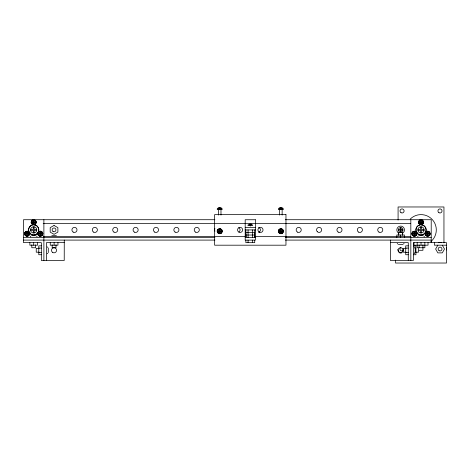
<?xml version="1.0" encoding="UTF-8"?>
<svg xmlns="http://www.w3.org/2000/svg" width="470" height="470" viewBox="0 0 470 470"><rect width="100%" height="100%" fill="white"/><g stroke="black" fill="none" stroke-linecap="round" stroke-linejoin="round"><path stroke-width="0.7" d="M38.511 231.922A2.55 2.55 0 0 1 40.314 231.175L40.972 231.263A2.55 2.55 0 0 1 40.314 236.275L39.656 236.187A2.55 2.55 0 0 1 37.765 233.725L37.853 233.067M425.838 231.922A2.55 2.55 0 0 1 427.641 231.175L428.299 231.263A2.55 2.55 0 0 1 427.641 236.275L426.977 236.187A2.55 2.55 0 0 1 425.091 233.725L425.18 233.067M218.356 231.222L218.403 230.87A1.351 1.351 0 0 1 219.361 229.912L220.06 229.912A1.351 1.351 0 0 1 221.064 231.222L221.018 231.569A1.351 1.351 0 0 1 220.06 232.527L219.361 232.527A1.351 1.351 0 0 1 218.356 231.222L221.064 231.222M279.515 231.222L279.562 230.87A1.351 1.351 0 0 1 280.519 229.912L281.219 229.912A1.351 1.351 0 0 1 282.223 231.222L282.176 231.569A1.351 1.351 0 0 1 281.219 232.527L280.519 232.527A1.351 1.351 0 0 1 279.515 231.222L282.223 231.222M437.846 245.193L435.631 249.035L437.846 252.883L442.288 252.883L444.508 249.035L442.288 245.193M30.274 236.833L30.791 236.21M403.554 243.983L404.071 243.36M417.577 236.833L418.094 236.21M47.147 253.73L47.776 253.213M414.088 253.73L414.71 253.213M218.356 207.605L221.064 207.605M279.515 207.605L282.223 207.605M217.51 208.245L221.911 208.245M278.669 208.245L283.069 208.245M217.24 208.88L222.181 208.88M278.399 208.88L283.339 208.88M217.163 209.52L222.257 209.52M278.316 209.52L283.416 209.52M214.878 219.713L23.5 219.713L23.5 242.643L41.337 242.643L41.337 260.48L64.225 260.48L64.273 240.094M285.331 219.713L431.213 219.713L431.213 242.643M31.143 222.257L36.243 222.257M418.47 222.257L423.564 222.257M43.187 223.409L410.704 223.409M248.936 224.19L251.644 224.19M248.089 224.83L252.49 224.83M247.819 225.465L252.76 225.465M245.193 227.38L255.386 227.38M30.644 229.501L33.294 229.501L33.294 226.857M36.742 229.501L34.093 229.501L34.093 226.857M417.971 229.501L420.615 229.501L420.615 226.857M424.063 229.501L421.42 229.501L421.42 226.857M398.401 229.607L400.364 229.607L400.364 227.645M402.919 229.607L400.957 229.607L400.957 227.645M245.193 229.924L255.386 229.924M398.401 230.2L400.364 230.2L400.364 232.162M402.919 230.2L400.957 230.2L400.957 232.162M30.644 230.306L33.294 230.306L33.294 232.95M36.742 230.306L34.093 230.306L34.093 232.95M417.971 230.306L420.615 230.306L420.615 232.95M424.063 230.306L421.42 230.306L421.42 232.95M245.851 232.474L254.728 232.474M24.522 233.725L29.622 233.725L29.534 233.067M37.765 233.725L42.864 233.725M411.849 233.725L416.949 233.725L416.861 233.067M425.091 233.725L430.185 233.725M245.851 235.024L254.728 235.024M31.419 235.693L36.014 235.693M51.806 235.693L56.4 235.693M418.723 235.693L423.317 235.693M43.187 236.398L246.386 236.398M254.452 236.398L410.704 236.398M23.5 237.55L214.954 237.55M245.193 237.573L255.386 237.573M285.331 237.55L431.213 237.55M23.5 240.094L214.954 240.094M285.331 240.094L431.213 240.094M64.273 242.643L46.436 242.643L46.436 260.48M390.441 242.643L408.277 242.643L408.277 260.48M398.337 244.5L402.931 244.5M446.5 245.193L434.397 245.193L434.397 242.643M41.337 245.851L38.787 245.851L38.787 254.728L41.337 254.728M408.277 245.851L405.728 245.851L405.728 254.728L408.277 254.728M413.371 245.851L415.921 245.851L415.921 254.728L413.371 254.728M38.787 248.072L41.337 248.072M405.728 248.072L408.277 248.072M414.646 248.072L415.921 248.072M39.151 248.377L36.243 248.377L36.243 252.202L39.151 252.202M406.092 248.377L403.184 248.377L403.184 252.202L406.092 252.202M419.105 250.287L422.93 250.287L422.93 244.829M415.556 252.202L418.47 252.202L418.47 248.377M38.787 252.508L41.337 252.508M405.728 252.508L408.277 252.508M414.646 252.508L415.921 252.508M401.844 252.883L399.623 252.883L397.72 249.588M421.02 220.906L421.367 220.953A1.351 1.351 0 0 1 422.324 221.911L422.324 222.61A1.351 1.351 0 0 1 421.02 223.614L420.668 223.567A1.351 1.351 0 0 1 419.71 222.61L419.71 221.911A1.351 1.351 0 0 1 421.02 220.906L421.02 223.614M427.641 232.374L427.988 232.421A1.351 1.351 0 0 1 428.946 233.379L428.946 234.078A1.351 1.351 0 0 1 427.641 235.082L427.289 235.035A1.351 1.351 0 0 1 426.331 234.078L426.331 233.379A1.351 1.351 0 0 1 427.641 232.374L427.641 235.082M414.399 232.374L414.746 232.421A1.351 1.351 0 0 1 415.703 233.379L415.703 234.078A1.351 1.351 0 0 1 414.399 235.082L414.047 235.035A1.351 1.351 0 0 1 413.089 234.078L413.089 233.379A1.351 1.351 0 0 1 414.399 232.374L414.399 235.082M33.693 220.906L34.046 220.953A1.351 1.351 0 0 1 34.997 221.911L34.997 222.61A1.351 1.351 0 0 1 33.693 223.614L33.341 223.567A1.351 1.351 0 0 1 32.383 222.61L32.383 221.911A1.351 1.351 0 0 1 33.693 220.906L33.693 223.614M40.314 232.374L40.661 232.421A1.351 1.351 0 0 1 41.619 233.379L41.619 234.078A1.351 1.351 0 0 1 40.314 235.082L39.962 235.035A1.351 1.351 0 0 1 39.004 234.078L39.004 233.379A1.351 1.351 0 0 1 40.314 232.374L40.314 235.082M27.072 232.374L27.425 232.421A1.351 1.351 0 0 1 28.382 233.379L28.382 234.078A1.351 1.351 0 0 1 27.072 235.082L26.72 235.035A1.351 1.351 0 0 1 25.768 234.078L25.768 233.379A1.351 1.351 0 0 1 27.072 232.374L27.072 235.082M417.865 233.179L416.602 232.45A2.55 2.55 0 0 0 415.057 231.263L414.399 231.175A2.55 2.55 0 0 0 413.741 236.187L414.399 236.275A2.55 2.55 0 0 0 416.949 233.725M30.538 233.179L29.281 232.45A2.55 2.55 0 0 0 27.73 231.263L27.072 231.175A2.55 2.55 0 0 0 26.414 236.187L27.072 236.275A2.55 2.55 0 0 0 29.622 233.725M414.088 246.85L414.71 247.367M47.147 246.85L47.776 247.367M423.94 236.21L424.457 236.833M397.191 243.36L397.708 243.983M36.636 236.21L37.154 236.833M443.95 242.878L443.95 206.97L398.084 206.97L398.084 220.078M428.023 242.643L428.023 245.193L414.011 245.193L414.011 242.643M424.862 242.643L424.862 247.743L417.172 247.743L417.172 242.643M421.02 242.643L421.02 245.193M419.105 244.829L419.105 247.743M416.602 227.357L416.602 228.814M415.227 247.99L415.227 252.584M410.827 219.713L410.827 260.48M404.476 237.55L404.476 235L396.786 235L396.786 237.55M402.543 235.364L402.543 232.45L398.719 232.45L398.719 235.364M400.634 235L400.634 237.55M395.534 260.116L395.534 263.03L446.5 263.03L446.5 242.643L413.371 242.643L413.371 260.48L390.394 260.48L390.441 240.094M282.141 209.52L282.141 215.078M280.866 207.605L280.866 209.52M280.866 228.673L280.866 233.772M279.591 209.52L279.591 215.078M254.728 229.924L254.728 237.573M254.728 240.117L254.728 242.667L245.851 242.667L245.851 240.117M254.623 233.749L254.623 236.298M252.508 229.924L252.508 237.573M252.508 240.117L252.508 242.667M250.287 224.19L250.287 226.105M248.072 229.924L248.072 237.573M248.072 240.117L248.072 242.667M245.957 233.749L245.957 236.298M245.851 229.924L245.851 237.573M220.982 209.52L220.982 215.078M219.713 207.605L219.713 209.52M219.713 228.673L219.713 233.772M218.438 209.52L218.438 215.078M57.945 242.643L57.945 245.193L50.255 245.193L50.255 242.643M56.012 244.829L56.012 247.743L52.188 247.743L52.188 244.829M54.103 242.643L54.103 245.193M48.287 247.99L48.287 252.584M43.886 219.713L43.886 260.48M37.559 242.643L37.559 245.193L29.869 245.193L29.869 242.643M35.626 244.829L35.626 247.743L31.801 247.743L31.801 244.829M33.717 242.643L33.717 245.193M421.02 224.807A5.094 5.094 0 0 1 425.638 232.057A5.094 5.094 0 0 1 417.113 233.179A5.094 5.094 0 0 1 419.698 224.983M398.748 233.214A3.825 3.825 0 0 1 397.732 227.445A3.825 3.825 0 0 1 403.589 227.445A3.825 3.825 0 0 1 402.573 233.214M238.825 232.109A2.55 2.55 0 0 0 242.643 229.906A2.55 2.55 0 0 0 238.825 227.697A2.55 2.55 0 0 0 238.825 232.109A2.55 2.55 0 0 0 238.825 227.697M410.204 219.091A15.287 15.287 0 0 1 432.288 219.572A15.287 15.287 0 0 1 430.849 241.615M446.341 247.778A6.369 6.369 0 0 1 446.341 249.993M438.422 242.732A6.369 6.369 0 0 1 441.718 242.732M421.678 224.719A2.55 2.55 0 0 0 421.678 219.796L421.02 219.713A2.55 2.55 0 0 0 419.745 224.466M33.693 224.807A5.094 5.094 0 0 1 38.311 232.057A5.094 5.094 0 0 1 29.786 233.179A5.094 5.094 0 0 1 32.371 224.983M34.351 224.719A2.55 2.55 0 0 0 34.351 219.796L33.693 219.713A2.55 2.55 0 0 0 32.418 224.466M214.954 231.175A2.55 2.55 0 0 1 214.954 228.632M258.594 227.445A2.55 2.55 0 0 1 258.594 232.362M403.501 249.993A1.909 1.909 0 0 1 400.493 250.387A1.909 1.909 0 0 1 400.892 247.385M217.252 230.564L217.163 231.222A2.55 2.55 0 0 0 222.175 231.88L222.257 231.222A2.55 2.55 0 0 0 217.252 230.564M217.322 230.582L217.24 231.222A2.473 2.473 0 0 0 222.099 231.863L222.181 231.222A2.473 2.473 0 0 0 217.322 230.582M217.587 230.653L217.51 231.222A2.203 2.203 0 0 0 219.143 233.349L220.283 233.349A2.203 2.203 0 0 0 221.834 231.792L221.911 231.222A2.203 2.203 0 0 0 220.283 229.096L219.143 229.096A2.203 2.203 0 0 0 217.587 230.653M278.404 230.564L278.316 231.222A2.55 2.55 0 0 0 283.328 231.88L283.416 231.222A2.55 2.55 0 0 0 278.404 230.564M278.481 230.582L278.399 231.222A2.473 2.473 0 0 0 283.257 231.863L283.339 231.222A2.473 2.473 0 0 0 278.481 230.582M278.739 230.653L278.669 231.222A2.203 2.203 0 0 0 280.296 233.349L281.436 233.349A2.203 2.203 0 0 0 282.993 231.792L283.069 231.222A2.203 2.203 0 0 0 281.436 229.096L280.296 229.096A2.203 2.203 0 0 0 278.739 230.653M30.697 229.101L30.697 230.705A3.102 3.102 0 0 0 32.888 232.897L34.498 232.897A3.102 3.102 0 0 0 36.689 230.705L36.689 229.101A3.102 3.102 0 0 0 34.498 226.91L32.888 226.91A3.102 3.102 0 0 0 30.697 229.101M398.443 229.307L398.443 230.5A2.297 2.297 0 0 0 400.064 232.121L401.257 232.121A2.297 2.297 0 0 0 402.878 230.5L402.878 229.307A2.297 2.297 0 0 0 401.257 227.686L400.064 227.686A2.297 2.297 0 0 0 398.443 229.307M418.024 229.101L418.024 230.705A3.102 3.102 0 0 0 420.215 232.897L421.819 232.897A3.102 3.102 0 0 0 424.011 230.705L424.011 229.101A3.102 3.102 0 0 0 421.819 226.91L420.215 226.91A3.102 3.102 0 0 0 418.024 229.101M24.945 233.155L24.945 234.295A2.203 2.203 0 0 0 26.502 235.852L27.072 235.928A2.203 2.203 0 0 0 29.199 234.295L29.199 233.155A2.203 2.203 0 0 0 27.642 231.598L27.072 231.528A2.203 2.203 0 0 0 24.945 233.155M31.566 221.687L31.566 222.827A2.203 2.203 0 0 0 33.123 224.384L33.693 224.46A2.203 2.203 0 0 0 35.82 222.827L35.82 221.687A2.203 2.203 0 0 0 34.263 220.13L33.693 220.06A2.203 2.203 0 0 0 31.566 221.687M38.188 233.155L38.188 234.295A2.203 2.203 0 0 0 39.744 235.852L40.314 235.928A2.203 2.203 0 0 0 42.441 234.295L42.441 233.155A2.203 2.203 0 0 0 40.884 231.598L40.314 231.528A2.203 2.203 0 0 0 38.188 233.155M412.272 233.155L412.272 234.295A2.203 2.203 0 0 0 413.829 235.852L414.399 235.928A2.203 2.203 0 0 0 416.526 234.295L416.526 233.155A2.203 2.203 0 0 0 414.969 231.598L414.399 231.528A2.203 2.203 0 0 0 412.272 233.155M418.893 221.687L418.893 222.827A2.203 2.203 0 0 0 420.45 224.384L421.02 224.46A2.203 2.203 0 0 0 423.141 222.827L423.141 221.687A2.203 2.203 0 0 0 421.59 220.13L421.02 220.06A2.203 2.203 0 0 0 418.893 221.687M425.514 233.155L425.514 234.295A2.203 2.203 0 0 0 427.071 235.852L427.641 235.928A2.203 2.203 0 0 0 429.762 234.295L429.762 233.155A2.203 2.203 0 0 0 428.205 231.598L427.641 231.528A2.203 2.203 0 0 0 425.514 233.155M54.032 225.441L50.19 227.662L50.19 232.104L54.032 234.324L57.88 232.104L57.88 227.662L54.032 225.441M285.966 214.614L214.614 214.614L214.614 245.193L285.966 245.193L285.966 214.614M255.386 219.731L245.193 219.731L245.193 240.117L255.386 240.117L255.386 219.731M421.661 219.872L421.02 219.79A2.473 2.473 0 0 0 420.38 224.648L421.02 224.731A2.473 2.473 0 0 0 421.661 219.872M428.276 231.34L427.641 231.252A2.473 2.473 0 0 0 427.001 236.116L427.641 236.199A2.473 2.473 0 0 0 428.276 231.34M415.039 231.34L414.399 231.252A2.473 2.473 0 0 0 413.759 236.116L414.399 236.199A2.473 2.473 0 0 0 415.039 231.34M34.334 219.872L33.693 219.79A2.473 2.473 0 0 0 33.053 224.648L33.693 224.731A2.473 2.473 0 0 0 34.334 219.872M40.955 231.34L40.314 231.252A2.473 2.473 0 0 0 39.674 236.116L40.314 236.199A2.473 2.473 0 0 0 40.955 231.34M27.712 231.34L27.072 231.252A2.473 2.473 0 0 0 26.432 236.116L27.072 236.199A2.473 2.473 0 0 0 27.712 231.34M399.312 252.496A2.55 2.55 0 0 0 403.137 250.287A2.55 2.55 0 0 0 399.312 248.084A2.55 2.55 0 0 0 399.312 252.496M418.435 234.371A5.158 5.158 0 0 0 426.178 229.906A5.158 5.158 0 0 0 418.435 225.436A5.158 5.158 0 0 0 418.435 234.371M259.205 232.109A2.55 2.55 0 0 0 263.03 229.906A2.55 2.55 0 0 0 259.205 227.697A2.55 2.55 0 0 0 259.205 232.109M52.758 252.496A2.55 2.55 0 0 0 56.582 250.287A2.55 2.55 0 0 0 52.758 248.084A2.55 2.55 0 0 0 52.758 252.496M53.081 231.54A1.909 1.909 0 0 0 55.942 229.883A1.909 1.909 0 0 0 53.081 228.226A1.909 1.909 0 0 0 53.081 231.54M401.039 212.71A2.039 2.039 0 0 0 404.1 210.948A2.039 2.039 0 0 0 401.039 209.179A2.039 2.039 0 0 0 401.039 212.71M438.957 212.71A2.039 2.039 0 0 0 442.017 210.948A2.039 2.039 0 0 0 438.957 209.179A2.039 2.039 0 0 0 438.957 212.71M31.114 234.371A5.158 5.158 0 0 0 38.851 229.906A5.158 5.158 0 0 0 31.114 225.436A5.158 5.158 0 0 0 31.114 234.371M93.577 232.109A2.55 2.55 0 0 0 97.396 229.906A2.55 2.55 0 0 0 93.577 227.697A2.55 2.55 0 0 0 93.577 232.109M73.191 232.109A2.55 2.55 0 0 0 77.01 229.906A2.55 2.55 0 0 0 73.191 227.697A2.55 2.55 0 0 0 73.191 232.109M113.963 232.109A2.55 2.55 0 0 0 117.782 229.906A2.55 2.55 0 0 0 113.963 227.697A2.55 2.55 0 0 0 113.963 232.109M134.344 232.109A2.55 2.55 0 0 0 138.168 229.906A2.55 2.55 0 0 0 134.344 227.697A2.55 2.55 0 0 0 134.344 232.109M154.73 232.109A2.55 2.55 0 0 0 158.554 229.906A2.55 2.55 0 0 0 154.73 227.697A2.55 2.55 0 0 0 154.73 232.109M175.116 232.109A2.55 2.55 0 0 0 178.941 229.906A2.55 2.55 0 0 0 175.116 227.697A2.55 2.55 0 0 0 175.116 232.109M195.502 232.109A2.55 2.55 0 0 0 199.327 229.906A2.55 2.55 0 0 0 195.502 227.697A2.55 2.55 0 0 0 195.502 232.109M297.434 232.109A2.55 2.55 0 0 0 301.252 229.906A2.55 2.55 0 0 0 297.434 227.697A2.55 2.55 0 0 0 297.434 232.109M317.291 231.704A2.55 2.55 0 0 0 321.551 230.564A2.55 2.55 0 0 0 318.431 227.445A2.55 2.55 0 0 0 317.291 231.704M338.2 232.109A2.55 2.55 0 0 0 342.025 229.906A2.55 2.55 0 0 0 338.2 227.697A2.55 2.55 0 0 0 338.2 232.109M358.587 232.109A2.55 2.55 0 0 0 362.411 229.906A2.55 2.55 0 0 0 358.587 227.697A2.55 2.55 0 0 0 358.587 232.109M378.973 232.109A2.55 2.55 0 0 0 382.797 229.906A2.55 2.55 0 0 0 378.973 227.697A2.55 2.55 0 0 0 378.973 232.109M439.115 250.692A1.909 1.909 0 0 0 441.982 249.035A1.909 1.909 0 0 0 439.115 247.385A1.909 1.909 0 0 0 439.115 250.692"/></g></svg>
